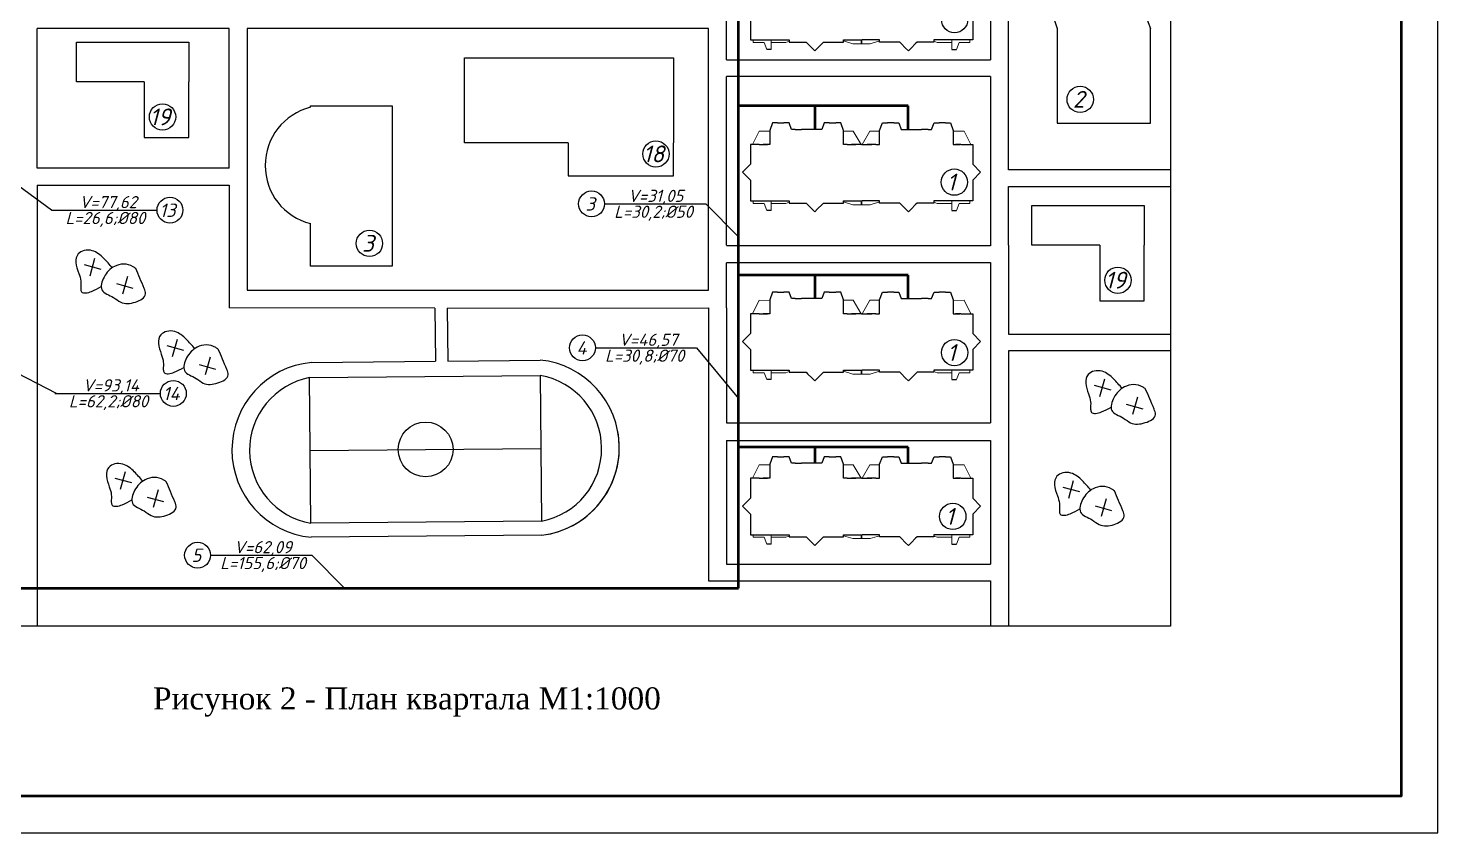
# Model space of a CAD drawing. Header units: millimetres. Extents: x -710977 to 10671, y -929782 to 89628.
# Drawn here: x 584.7 to 776.3, y 4892.2 to 5001.6 of the extents above; entities that cross this region are included whole.
import ezdxf

# ---------------------------------------------------------------- set-up
doc = ezdxf.new("R2010")
doc.units = ezdxf.units.MM
doc.header["$LTSCALE"] = 0.4
for name, color, linetype, lineweight in [('2', 5, 'Continuous', 50), ('5', 7, 'Continuous', 25), ('A-FLOR', 192, 'Continuous', 9), ('A-WALL', 113, 'Continuous', 9), ('газ', 7, 'Continuous', 40)]:
    doc.layers.add(name, color=color, linetype=linetype, lineweight=lineweight)
for name, color, linetype in [('VPORTS', 7, 'Continuous'), ('кварталыИнфо', 7, 'Continuous'), ('оси', 255, 'Continuous'), ('план', 7, 'Continuous')]:
    doc.layers.add(name, color=color, linetype=linetype)
doc.styles.add('1111', font='times.ttf', dxfattribs={"height": 3.5})
doc.styles.add('Курсив', font='isocpeui.ttf')
doc.styles.add('текстовый', font='isocpeui.ttf', dxfattribs={"height": 5})

msp = doc.modelspace()

# ---------------------------------------------------------------- linework, layer by layer
at = {"linetype": 'ByBlock'}
for p, q in [((739.971, 5050.768), (739.971, 4920.307)), ((739.971, 4920.307), (532.967, 4920.307))]:
    msp.add_line(p, q, dxfattribs=at)
at = {"color": 7, "lineweight": 25}
for p, q in [((689.046, 4999.74), (689.923, 4999.74)), ((690.653, 4999.547), (691.274, 4998.926)), ((692.005, 4998.939), (692.625, 4999.56)), ((693.497, 4999.74), (694.375, 4999.74)), ((702.493, 4999.74), (701.616, 4999.74)), ((703.986, 4998.939), (703.366, 4999.56)), ((705.338, 4999.547), (704.717, 4998.926)), ((706.945, 4999.74), (706.067, 4999.74)), ((686.572, 4988.754), (687.45, 4988.754)), ((688.963, 4987.877), (689.841, 4987.877)), ((693.605, 4988.754), (694.483, 4988.754)), ((702.386, 4988.754), (701.508, 4988.754)), ((707.028, 4987.877), (706.15, 4987.877)), ((709.418, 4988.754), (708.541, 4988.754)), ((689.046, 4977.857), (689.923, 4977.857)), ((690.653, 4977.664), (691.274, 4977.043)), ((692.005, 4977.056), (692.625, 4977.677)), ((693.497, 4977.857), (694.375, 4977.857)), ((702.493, 4977.857), (701.616, 4977.857)), ((703.986, 4977.056), (703.366, 4977.677)), ((705.338, 4977.664), (704.717, 4977.043)), ((706.945, 4977.857), (706.067, 4977.857)), ((686.572, 4965.741), (687.45, 4965.741)), ((688.963, 4964.863), (689.841, 4964.863)), ((693.605, 4965.741), (694.483, 4965.741)), ((702.386, 4965.741), (701.508, 4965.741)), ((707.028, 4964.863), (706.15, 4964.863)), ((709.418, 4965.741), (708.541, 4965.741)), ((689.046, 4954.843), (689.923, 4954.843)), ((690.653, 4954.65), (691.274, 4954.029)), ((692.005, 4954.043), (692.625, 4954.663)), ((693.497, 4954.843), (694.375, 4954.843)), ((702.493, 4954.843), (701.616, 4954.843)), ((703.986, 4954.043), (703.366, 4954.663)), ((705.338, 4954.65), (704.717, 4954.029)), ((706.945, 4954.843), (706.067, 4954.843)), ((686.572, 4943.365), (687.45, 4943.365)), ((693.605, 4943.365), (694.483, 4943.365)), ((702.386, 4943.365), (701.508, 4943.365)), ((709.418, 4943.365), (708.541, 4943.365)), ((688.963, 4942.488), (689.841, 4942.488)), ((707.028, 4942.488), (706.15, 4942.488)), ((689.046, 4932.468), (689.923, 4932.468)), ((690.653, 4932.274), (691.274, 4931.654)), ((692.005, 4931.667), (692.625, 4932.288)), ((693.497, 4932.468), (694.375, 4932.468)), ((702.493, 4932.468), (701.616, 4932.468)), ((703.986, 4931.667), (703.366, 4932.288)), ((705.338, 4932.274), (704.717, 4931.654)), ((706.945, 4932.468), (706.067, 4932.468))]:
    msp.add_line(p, q, dxfattribs=at)
msp.add_line((585.949, 4980.309), (585.949, 4920.307))
at = {"color": 0, "lineweight": 50}
msp.add_lwpolyline([(771.315, 5082.229), (771.315, 4897.229), (484.315, 4897.229), (484.315, 5082.229)], close=True, dxfattribs=at)
at = {"color": 0, "ltscale": 0.5}
for centre in [(710.645, 5002.802), (727.714, 4991.955), (602.989, 4989.571), (670.048, 4984.534), (710.604, 4980.703), (631.109, 4972.376), (732.841, 4967.366), (710.645, 4957.526), (710.394, 4935.248)]:
    msp.add_circle(centre, 1.788, dxfattribs=at)
at = {"layer": '2', "color": 0}
for p, q in [((681.267, 4925.512), (681.267, 5011.414)), ((704.322, 4991.069), (681.267, 4991.069)), ((691.669, 4987.877), (691.669, 4991.069)), ((704.322, 4987.877), (704.322, 4991.069)), ((704.322, 4968.055), (681.267, 4968.055)), ((691.669, 4964.863), (691.669, 4968.055)), ((704.322, 4964.863), (704.322, 4968.055)), ((704.322, 4944.663), (681.267, 4944.663)), ((691.669, 4942.488), (691.669, 4944.663)), ((704.322, 4942.488), (704.322, 4944.663)), ((581.932, 4925.512), (681.267, 4925.512))]:
    msp.add_line(p, q, dxfattribs=at)
at = {"layer": '5'}
for p, q in [((623.214, 4956.185), (640.067, 4956.362)), ((641.751, 4956.379), (654.311, 4956.511)), ((622.981, 4954.125), (654.333, 4954.405)), ((654.333, 4954.405), (654.509, 4934.6)), ((623.157, 4934.32), (622.981, 4954.125)), ((623.069, 4944.223), (654.421, 4944.502)), ((654.509, 4934.6), (623.157, 4934.32)), ((654.522, 4932.689), (623.183, 4932.409))]:
    msp.add_line(p, q, dxfattribs=at)
msp.add_circle((638.745, 4944.362), 3.726, dxfattribs=at)
for centre, radius, start, end in [((653.086, 4944.588), 11.986, 276.88353, 84.13333), ((624.368, 4944.295), 11.945, 95.54381, 264.31004), ((652.603, 4944.486), 10.068, 280.91162, 80.11073), ((624.887, 4944.239), 10.068, 100.91162, 260.11073), ((653.086, 4944.588), 11.986, 276.88353, 11.51208)]:
    msp.add_arc(centre, radius, start, end, dxfattribs=at)
at = {"layer": 'A-FLOR', "color": 0}
for p, q in [((683.276, 5000.033), (683.276, 4999.685)), ((683.276, 4999.685), (684.752, 4999.685)), ((684.752, 4999.685), (685.099, 4998.752)), ((685.72, 4998.752), (685.723, 5000.033)), ((685.722, 4999.681), (687.716, 4999.685)), ((687.716, 4999.685), (688.158, 4999.85)), ((695.545, 4999.905), (696.828, 4999.502)), ((696.828, 4999.502), (697.95, 4999.502)), ((699.163, 4999.502), (698.041, 4999.502)), ((700.445, 4999.905), (699.163, 4999.502)), ((708.274, 4999.685), (707.832, 4999.85)), ((710.268, 4999.681), (708.274, 4999.685)), ((710.271, 4998.752), (710.267, 5000.033)), ((711.239, 4999.685), (710.892, 4998.752)), ((712.715, 4999.685), (711.239, 4999.685)), ((712.715, 5000.033), (712.715, 4999.685)), ((684.061, 4987.65), (683.156, 4985.829)), ((685.525, 4987.643), (684.061, 4987.65)), ((696.862, 4987.657), (695.545, 4987.657)), ((697.922, 4985.829), (696.862, 4987.657)), ((698.068, 4985.829), (699.129, 4987.657)), ((699.129, 4987.657), (700.445, 4987.657)), ((710.465, 4987.643), (711.93, 4987.65)), ((711.93, 4987.65), (712.835, 4985.829)), ((683.276, 4978.15), (683.276, 4977.802)), ((683.276, 4977.802), (684.752, 4977.802)), ((684.752, 4977.802), (685.099, 4976.869)), ((685.72, 4976.869), (685.723, 4978.15)), ((685.722, 4977.798), (687.716, 4977.802)), ((687.716, 4977.802), (688.158, 4977.967)), ((695.545, 4978.022), (696.828, 4977.619)), ((696.828, 4977.619), (697.95, 4977.619)), ((699.163, 4977.619), (698.041, 4977.619)), ((700.445, 4978.022), (699.163, 4977.619)), ((708.274, 4977.802), (707.832, 4977.967)), ((710.268, 4977.798), (708.274, 4977.802)), ((710.271, 4976.869), (710.267, 4978.15)), ((711.239, 4977.802), (710.892, 4976.869)), ((712.715, 4977.802), (711.239, 4977.802)), ((712.715, 4978.15), (712.715, 4977.802)), ((684.061, 4964.636), (683.156, 4962.815)), ((685.525, 4964.63), (684.061, 4964.636)), ((696.862, 4964.644), (695.545, 4964.644)), ((697.922, 4962.815), (696.862, 4964.644)), ((698.068, 4962.815), (699.129, 4964.644)), ((699.129, 4964.644), (700.445, 4964.644)), ((710.465, 4964.63), (711.93, 4964.636)), ((711.93, 4964.636), (712.835, 4962.815)), ((683.276, 4955.136), (683.276, 4954.788)), ((683.276, 4954.788), (684.752, 4954.788)), ((684.752, 4954.788), (685.099, 4953.856)), ((685.72, 4953.856), (685.723, 4955.136)), ((685.722, 4954.785), (687.716, 4954.788)), ((687.716, 4954.788), (688.158, 4954.953)), ((695.545, 4955.008), (696.828, 4954.605)), ((696.828, 4954.605), (697.95, 4954.605)), ((699.163, 4954.605), (698.041, 4954.605)), ((700.445, 4955.008), (699.163, 4954.605)), ((708.274, 4954.788), (707.832, 4954.953)), ((710.268, 4954.785), (708.274, 4954.788)), ((710.271, 4953.856), (710.267, 4955.136)), ((711.239, 4954.788), (710.892, 4953.856)), ((712.715, 4954.788), (711.239, 4954.788)), ((712.715, 4955.136), (712.715, 4954.788)), ((684.061, 4942.261), (683.156, 4940.44)), ((685.525, 4942.254), (684.061, 4942.261)), ((696.862, 4942.268), (695.545, 4942.268)), ((697.922, 4940.44), (696.862, 4942.268)), ((698.068, 4940.44), (699.129, 4942.268)), ((699.129, 4942.268), (700.445, 4942.268)), ((710.465, 4942.254), (711.93, 4942.261)), ((711.93, 4942.261), (712.835, 4940.44)), ((683.276, 4932.76), (683.276, 4932.413)), ((683.276, 4932.413), (684.752, 4932.413)), ((684.752, 4932.413), (685.099, 4931.48)), ((685.72, 4931.48), (685.723, 4932.76)), ((685.722, 4932.409), (687.716, 4932.413)), ((687.716, 4932.413), (688.158, 4932.577)), ((695.545, 4932.633), (696.828, 4932.23)), ((696.828, 4932.23), (697.95, 4932.23)), ((699.163, 4932.23), (698.041, 4932.23)), ((700.445, 4932.633), (699.163, 4932.23)), ((708.274, 4932.413), (707.832, 4932.577)), ((710.268, 4932.409), (708.274, 4932.413)), ((710.271, 4931.48), (710.267, 4932.76)), ((711.239, 4932.413), (710.892, 4931.48)), ((712.715, 4932.413), (711.239, 4932.413)), ((712.715, 4932.76), (712.715, 4932.413))]:
    msp.add_line(p, q, dxfattribs=at)
at = {"layer": 'A-WALL', "lineweight": 25}
for p, q in [((682.893, 5002.846), (682.893, 5000.033)), ((713.098, 5002.846), (713.098, 5000.033)), ((682.893, 5000.033), (683.886, 5000.033)), ((684.595, 5000.033), (686.452, 5000.033)), ((687.009, 5000.033), (688.158, 5000.033)), ((688.158, 5000.033), (688.158, 4999.74)), ((688.158, 4999.74), (689.046, 4999.74)), ((689.923, 4999.74), (690.46, 4999.74)), ((690.46, 4999.74), (690.653, 4999.547)), ((692.625, 4999.56), (692.805, 4999.74)), ((692.805, 4999.74), (693.497, 4999.74)), ((694.375, 4999.74), (695.545, 4999.74)), ((695.545, 4999.74), (695.545, 5000.033)), ((695.545, 5000.033), (696.743, 5000.033)), ((696.853, 5000.033), (697.95, 5000.033)), ((699.138, 5000.033), (698.041, 5000.033)), ((700.445, 5000.033), (699.247, 5000.033)), ((700.445, 4999.74), (700.445, 5000.033)), ((701.616, 4999.74), (700.445, 4999.74)), ((703.185, 4999.74), (702.493, 4999.74)), ((703.366, 4999.56), (703.185, 4999.74)), ((705.531, 4999.74), (705.338, 4999.547)), ((706.067, 4999.74), (705.531, 4999.74)), ((707.832, 4999.74), (706.945, 4999.74)), ((708.982, 5000.033), (707.832, 5000.033)), ((707.832, 5000.033), (707.832, 4999.74)), ((710.941, 5000.033), (709.539, 5000.033)), ((713.098, 5000.033), (712.104, 5000.033)), ((685.911, 4988.754), (685.525, 4987.727)), ((685.525, 4987.727), (685.525, 4985.829)), ((686.572, 4988.754), (685.911, 4988.754)), ((688.139, 4988.754), (687.45, 4988.754)), ((688.468, 4987.877), (688.139, 4988.754)), ((688.963, 4987.877), (688.468, 4987.877)), ((691.23, 4987.877), (689.841, 4987.877)), ((692.603, 4987.877), (692.108, 4987.877)), ((692.932, 4988.754), (692.603, 4987.877)), ((693.605, 4988.754), (692.932, 4988.754)), ((695.16, 4988.754), (694.483, 4988.754)), ((695.545, 4987.727), (695.16, 4988.754)), ((695.545, 4985.829), (695.545, 4987.727)), ((700.445, 4987.727), (700.831, 4988.754)), ((700.445, 4985.829), (700.445, 4987.727)), ((700.831, 4988.754), (701.508, 4988.754)), ((702.386, 4988.754), (703.059, 4988.754)), ((703.059, 4988.754), (703.388, 4987.877)), ((703.388, 4987.877), (703.883, 4987.877)), ((704.761, 4987.877), (706.15, 4987.877)), ((707.028, 4987.877), (707.523, 4987.877)), ((707.523, 4987.877), (707.852, 4988.754)), ((707.852, 4988.754), (708.541, 4988.754)), ((709.418, 4988.754), (710.08, 4988.754)), ((710.08, 4988.754), (710.465, 4987.727)), ((710.465, 4987.727), (710.465, 4985.829)), ((682.893, 4985.829), (682.893, 4983.131)), ((684.063, 4985.829), (682.893, 4985.829)), ((685.525, 4985.829), (684.62, 4985.829)), ((696.057, 4985.829), (695.545, 4985.829)), ((697.995, 4985.829), (696.615, 4985.829)), ((697.995, 4985.829), (699.376, 4985.829)), ((699.933, 4985.829), (700.445, 4985.829)), ((710.465, 4985.829), (711.371, 4985.829)), ((711.48, 4985.829), (713.098, 4985.829)), ((713.098, 4985.829), (713.098, 4983.131)), ((682.893, 4983.131), (681.808, 4982.047)), ((713.098, 4983.131), (714.182, 4982.047)), ((681.808, 4982.047), (682.893, 4980.963)), ((714.182, 4982.047), (713.098, 4980.963)), ((682.893, 4980.963), (682.893, 4978.15)), ((713.098, 4980.963), (713.098, 4978.15)), ((682.893, 4978.15), (683.886, 4978.15)), ((684.595, 4978.15), (686.452, 4978.15)), ((687.009, 4978.15), (688.158, 4978.15)), ((688.158, 4978.15), (688.158, 4977.857)), ((688.158, 4977.857), (689.046, 4977.857)), ((689.923, 4977.857), (690.46, 4977.857)), ((690.46, 4977.857), (690.653, 4977.664)), ((692.625, 4977.677), (692.805, 4977.857)), ((692.805, 4977.857), (693.497, 4977.857)), ((694.375, 4977.857), (695.545, 4977.857)), ((695.545, 4977.857), (695.545, 4978.15)), ((695.545, 4978.15), (696.743, 4978.15)), ((696.853, 4978.15), (697.95, 4978.15)), ((699.138, 4978.15), (698.041, 4978.15)), ((700.445, 4978.15), (699.247, 4978.15)), ((700.445, 4977.857), (700.445, 4978.15)), ((701.616, 4977.857), (700.445, 4977.857)), ((703.185, 4977.857), (702.493, 4977.857)), ((703.366, 4977.677), (703.185, 4977.857)), ((705.531, 4977.857), (705.338, 4977.664)), ((706.067, 4977.857), (705.531, 4977.857)), ((707.832, 4977.857), (706.945, 4977.857)), ((708.982, 4978.15), (707.832, 4978.15)), ((707.832, 4978.15), (707.832, 4977.857)), ((710.941, 4978.15), (709.539, 4978.15)), ((713.098, 4978.15), (712.104, 4978.15)), ((685.911, 4965.741), (685.525, 4964.714)), ((685.525, 4964.714), (685.525, 4962.815)), ((686.572, 4965.741), (685.911, 4965.741)), ((688.139, 4965.741), (687.45, 4965.741)), ((688.468, 4964.863), (688.139, 4965.741)), ((688.963, 4964.863), (688.468, 4964.863)), ((691.23, 4964.863), (689.841, 4964.863)), ((692.603, 4964.863), (692.108, 4964.863)), ((692.932, 4965.741), (692.603, 4964.863)), ((693.605, 4965.741), (692.932, 4965.741)), ((695.16, 4965.741), (694.483, 4965.741)), ((695.545, 4964.714), (695.16, 4965.741)), ((695.545, 4962.815), (695.545, 4964.714)), ((700.445, 4964.714), (700.831, 4965.741)), ((700.445, 4962.815), (700.445, 4964.714)), ((700.831, 4965.741), (701.508, 4965.741)), ((702.386, 4965.741), (703.059, 4965.741)), ((703.059, 4965.741), (703.388, 4964.863)), ((703.388, 4964.863), (703.883, 4964.863)), ((704.761, 4964.863), (706.15, 4964.863)), ((707.028, 4964.863), (707.523, 4964.863)), ((707.523, 4964.863), (707.852, 4965.741)), ((707.852, 4965.741), (708.541, 4965.741)), ((709.418, 4965.741), (710.08, 4965.741)), ((710.08, 4965.741), (710.465, 4964.714)), ((710.465, 4964.714), (710.465, 4962.815)), ((682.893, 4962.815), (682.893, 4960.118)), ((684.063, 4962.815), (682.893, 4962.815)), ((685.525, 4962.815), (684.62, 4962.815)), ((696.057, 4962.815), (695.545, 4962.815)), ((697.995, 4962.815), (696.615, 4962.815)), ((697.995, 4962.815), (699.376, 4962.815)), ((699.933, 4962.815), (700.445, 4962.815)), ((710.465, 4962.815), (711.371, 4962.815)), ((711.48, 4962.815), (713.098, 4962.815)), ((713.098, 4962.815), (713.098, 4960.118)), ((682.893, 4960.118), (681.808, 4959.033)), ((681.808, 4959.033), (682.893, 4957.949)), ((713.098, 4960.118), (714.182, 4959.033)), ((714.182, 4959.033), (713.098, 4957.949)), ((682.893, 4957.949), (682.893, 4955.136)), ((713.098, 4957.949), (713.098, 4955.136)), ((682.893, 4955.136), (683.886, 4955.136)), ((684.595, 4955.136), (686.452, 4955.136)), ((687.009, 4955.136), (688.158, 4955.136)), ((688.158, 4955.136), (688.158, 4954.843)), ((688.158, 4954.843), (689.046, 4954.843)), ((689.923, 4954.843), (690.46, 4954.843)), ((690.46, 4954.843), (690.653, 4954.65)), ((692.625, 4954.663), (692.805, 4954.843)), ((692.805, 4954.843), (693.497, 4954.843)), ((694.375, 4954.843), (695.545, 4954.843)), ((695.545, 4954.843), (695.545, 4955.136)), ((695.545, 4955.136), (696.743, 4955.136)), ((696.853, 4955.136), (697.95, 4955.136)), ((699.138, 4955.136), (698.041, 4955.136)), ((700.445, 4955.136), (699.247, 4955.136)), ((700.445, 4954.843), (700.445, 4955.136)), ((701.616, 4954.843), (700.445, 4954.843)), ((703.185, 4954.843), (702.493, 4954.843)), ((703.366, 4954.663), (703.185, 4954.843)), ((705.531, 4954.843), (705.338, 4954.65)), ((706.067, 4954.843), (705.531, 4954.843)), ((707.832, 4954.843), (706.945, 4954.843)), ((708.982, 4955.136), (707.832, 4955.136)), ((707.832, 4955.136), (707.832, 4954.843)), ((710.941, 4955.136), (709.539, 4955.136)), ((713.098, 4955.136), (712.104, 4955.136)), ((685.911, 4943.365), (685.525, 4942.338)), ((686.572, 4943.365), (685.911, 4943.365)), ((688.139, 4943.365), (687.45, 4943.365)), ((688.468, 4942.488), (688.139, 4943.365)), ((692.932, 4943.365), (692.603, 4942.488)), ((693.605, 4943.365), (692.932, 4943.365)), ((695.16, 4943.365), (694.483, 4943.365)), ((695.545, 4942.338), (695.16, 4943.365)), ((700.445, 4942.338), (700.831, 4943.365)), ((700.831, 4943.365), (701.508, 4943.365)), ((702.386, 4943.365), (703.059, 4943.365)), ((703.059, 4943.365), (703.388, 4942.488)), ((707.523, 4942.488), (707.852, 4943.365)), ((707.852, 4943.365), (708.541, 4943.365)), ((709.418, 4943.365), (710.08, 4943.365)), ((710.08, 4943.365), (710.465, 4942.338)), ((685.525, 4942.338), (685.525, 4940.44)), ((688.963, 4942.488), (688.468, 4942.488)), ((691.23, 4942.488), (689.841, 4942.488)), ((692.603, 4942.488), (692.108, 4942.488)), ((695.545, 4940.44), (695.545, 4942.338)), ((700.445, 4940.44), (700.445, 4942.338)), ((703.388, 4942.488), (703.883, 4942.488)), ((704.761, 4942.488), (706.15, 4942.488)), ((707.028, 4942.488), (707.523, 4942.488)), ((710.465, 4942.338), (710.465, 4940.44)), ((682.893, 4940.44), (682.893, 4937.742)), ((684.063, 4940.44), (682.893, 4940.44)), ((685.525, 4940.44), (684.62, 4940.44)), ((696.057, 4940.44), (695.545, 4940.44)), ((697.995, 4940.44), (696.615, 4940.44)), ((697.995, 4940.44), (699.376, 4940.44)), ((699.933, 4940.44), (700.445, 4940.44)), ((710.465, 4940.44), (711.371, 4940.44)), ((711.48, 4940.44), (713.098, 4940.44)), ((713.098, 4940.44), (713.098, 4937.742)), ((682.893, 4937.742), (681.808, 4936.658)), ((713.098, 4937.742), (714.182, 4936.658)), ((681.808, 4936.658), (682.893, 4935.574)), ((682.893, 4935.574), (682.893, 4932.76)), ((714.182, 4936.658), (713.098, 4935.574)), ((713.098, 4935.574), (713.098, 4932.76)), ((682.893, 4932.76), (683.886, 4932.76)), ((684.595, 4932.76), (686.452, 4932.76)), ((687.009, 4932.76), (688.158, 4932.76)), ((688.158, 4932.76), (688.158, 4932.468)), ((688.158, 4932.468), (689.046, 4932.468)), ((689.923, 4932.468), (690.46, 4932.468)), ((690.46, 4932.468), (690.653, 4932.274)), ((692.625, 4932.288), (692.805, 4932.468)), ((692.805, 4932.468), (693.497, 4932.468)), ((694.375, 4932.468), (695.545, 4932.468)), ((695.545, 4932.468), (695.545, 4932.76)), ((695.545, 4932.76), (696.743, 4932.76)), ((696.853, 4932.76), (697.95, 4932.76)), ((699.138, 4932.76), (698.041, 4932.76)), ((700.445, 4932.76), (699.247, 4932.76)), ((700.445, 4932.468), (700.445, 4932.76)), ((701.616, 4932.468), (700.445, 4932.468)), ((703.185, 4932.468), (702.493, 4932.468)), ((703.366, 4932.288), (703.185, 4932.468)), ((705.531, 4932.468), (705.338, 4932.274)), ((706.067, 4932.468), (705.531, 4932.468)), ((707.832, 4932.468), (706.945, 4932.468)), ((708.982, 4932.76), (707.832, 4932.76)), ((707.832, 4932.76), (707.832, 4932.468)), ((710.941, 4932.76), (709.539, 4932.76)), ((713.098, 4932.76), (712.104, 4932.76))]:
    msp.add_line(p, q, dxfattribs=at)
at = {"layer": 'A-WALL'}
for p, q in [((697.95, 5000.033), (697.95, 4999.502)), ((697.95, 4999.502), (698.041, 4999.502)), ((698.041, 5000.033), (698.041, 4999.502)), ((697.95, 4978.15), (697.95, 4977.619)), ((697.95, 4977.619), (698.041, 4977.619)), ((698.041, 4978.15), (698.041, 4977.619)), ((697.95, 4955.136), (697.95, 4954.605)), ((697.95, 4954.605), (698.041, 4954.605)), ((698.041, 4955.136), (698.041, 4954.605)), ((697.95, 4932.76), (697.95, 4932.23)), ((697.95, 4932.23), (698.041, 4932.23)), ((698.041, 4932.76), (698.041, 4932.23))]:
    msp.add_line(p, q, dxfattribs=at)
at = {"layer": 'VPORTS'}
for p, q in [((683.886, 5000.033), (684.595, 5000.033)), ((686.452, 5000.033), (687.608, 5000.033)), ((696.144, 5000.033), (696.853, 5000.033)), ((696.743, 5000.033), (696.853, 5000.033)), ((699.847, 5000.033), (699.138, 5000.033)), ((699.247, 5000.033), (699.138, 5000.033)), ((709.539, 5000.033), (708.382, 5000.033)), ((712.104, 5000.033), (710.941, 5000.033)), ((684.063, 4985.829), (685.219, 4985.829)), ((696.057, 4985.829), (697.214, 4985.829)), ((699.933, 4985.829), (698.777, 4985.829)), ((711.48, 4985.829), (710.772, 4985.829)), ((683.886, 4978.15), (684.595, 4978.15)), ((686.452, 4978.15), (687.608, 4978.15)), ((696.144, 4978.15), (696.853, 4978.15)), ((696.743, 4978.15), (696.853, 4978.15)), ((699.847, 4978.15), (699.138, 4978.15)), ((699.247, 4978.15), (699.138, 4978.15)), ((709.539, 4978.15), (708.382, 4978.15)), ((712.104, 4978.15), (710.941, 4978.15)), ((684.063, 4962.815), (685.219, 4962.815)), ((696.057, 4962.815), (697.214, 4962.815)), ((699.933, 4962.815), (698.777, 4962.815)), ((711.48, 4962.815), (710.772, 4962.815)), ((683.886, 4955.136), (684.595, 4955.136)), ((686.452, 4955.136), (687.608, 4955.136)), ((696.144, 4955.136), (696.853, 4955.136)), ((696.743, 4955.136), (696.853, 4955.136)), ((699.847, 4955.136), (699.138, 4955.136)), ((699.247, 4955.136), (699.138, 4955.136)), ((709.539, 4955.136), (708.382, 4955.136)), ((712.104, 4955.136), (710.941, 4955.136)), ((684.063, 4940.44), (685.219, 4940.44)), ((696.057, 4940.44), (697.214, 4940.44)), ((699.933, 4940.44), (698.777, 4940.44)), ((711.48, 4940.44), (710.772, 4940.44)), ((683.886, 4932.76), (684.595, 4932.76)), ((686.452, 4932.76), (687.608, 4932.76)), ((696.144, 4932.76), (696.853, 4932.76)), ((696.743, 4932.76), (696.853, 4932.76)), ((699.847, 4932.76), (699.138, 4932.76)), ((699.247, 4932.76), (699.138, 4932.76)), ((709.539, 4932.76), (708.382, 4932.76)), ((712.104, 4932.76), (710.941, 4932.76))]:
    msp.add_line(p, q, dxfattribs=at)
at = {"layer": 'газ', "color": 0, "lineweight": 25, "ltscale": 0.08}
for p, q in [((587.886, 4976.895), (581.932, 4981.309)), ((663.058, 4977.744), (676.809, 4977.744)), ((676.809, 4977.744), (681.267, 4973.28)), ((587.886, 4976.895), (602.241, 4976.895)), ((661.817, 4958.174), (675.568, 4958.174)), ((675.568, 4958.174), (681.267, 4951.268)), ((588.577, 4951.976), (581.932, 4955.393)), ((588.345, 4951.976), (602.7, 4951.976)), ((609.51, 4929.975), (623.261, 4929.975)), ((623.261, 4929.975), (627.719, 4925.512))]:
    msp.add_line(p, q, dxfattribs=at)
for centre in [(661.301, 4977.744), (603.998, 4976.895), (660.06, 4958.174), (604.457, 4951.976), (607.753, 4929.975)]:
    msp.add_circle(centre, 1.758, dxfattribs=at)
at = {"layer": 'кварталыИнфо', "ltscale": 0.12}
for p, q in [((717.949, 4982.388), (717.949, 5014.414)), ((679.64, 4997.356), (679.64, 5012.128)), ((715.511, 5012.128), (715.511, 4997.356)), ((612.066, 5001.599), (585.949, 5001.599)), ((585.949, 4982.595), (585.949, 5001.599)), ((612.066, 4982.595), (612.066, 5001.599)), ((614.503, 5001.599), (614.503, 4966.029)), ((677.202, 5001.599), (614.503, 5001.599)), ((677.202, 4966.029), (677.202, 5001.599)), ((685.72, 4998.752), (685.099, 4998.752)), ((691.274, 4998.926), (691.632, 4998.567)), ((691.632, 4998.567), (692.005, 4998.939)), ((703.986, 4998.939), (704.358, 4998.567)), ((704.358, 4998.567), (704.717, 4998.926)), ((710.271, 4998.752), (710.892, 4998.752)), ((644.037, 4997.628), (672.452, 4997.628)), ((644.037, 4986.042), (644.037, 4997.628)), ((672.452, 4997.628), (672.452, 4986.042)), ((679.64, 4997.356), (715.511, 4997.356)), ((679.64, 4972.15), (679.64, 4995.071)), ((715.511, 4995.071), (679.64, 4995.071)), ((715.511, 4995.071), (715.511, 4972.041)), ((692.108, 4987.877), (691.23, 4987.877)), ((703.883, 4987.877), (704.761, 4987.877)), ((658.141, 4986.042), (644.037, 4986.042)), ((658.141, 4986.042), (658.141, 4981.553)), ((672.452, 4981.553), (672.452, 4986.042)), ((612.066, 4982.595), (585.949, 4982.595)), ((658.141, 4981.553), (672.452, 4981.553)), ((739.971, 4982.388), (717.949, 4982.388)), ((585.949, 4980.309), (612.066, 4980.309)), ((612.066, 4980.309), (612.066, 4963.591)), ((717.949, 4980.103), (739.971, 4980.103)), ((717.949, 4972.15), (717.949, 4980.103)), ((685.72, 4976.869), (685.099, 4976.869)), ((691.274, 4977.043), (691.632, 4976.684)), ((691.632, 4976.684), (692.005, 4977.056)), ((703.986, 4977.056), (704.358, 4976.684)), ((704.358, 4976.684), (704.717, 4977.043)), ((710.271, 4976.869), (710.892, 4976.869)), ((715.511, 4972.041), (679.64, 4972.041)), ((717.949, 4972.15), (717.949, 4960.053)), ((679.64, 4969.755), (715.511, 4969.755)), ((679.64, 4963.591), (679.64, 4969.712)), ((715.511, 4969.755), (715.511, 4947.996)), ((614.503, 4966.029), (677.202, 4966.029)), ((692.108, 4964.863), (691.23, 4964.863)), ((703.883, 4964.863), (704.761, 4964.863)), ((639.991, 4963.556), (612.066, 4963.591)), ((641.676, 4963.556), (677.202, 4963.591)), ((677.202, 4963.591), (677.202, 4951.734)), ((679.64, 4963.591), (679.64, 4947.996)), ((717.949, 4960.053), (739.977, 4960.053)), ((739.977, 4960.053), (739.977, 4957.768)), ((717.949, 4957.768), (717.949, 4920.307)), ((739.977, 4957.768), (717.949, 4957.768)), ((685.72, 4953.856), (685.099, 4953.856)), ((691.274, 4954.029), (691.632, 4953.671)), ((691.632, 4953.671), (692.005, 4954.043)), ((703.986, 4954.043), (704.358, 4953.671)), ((704.358, 4953.671), (704.717, 4954.029)), ((710.271, 4953.856), (710.892, 4953.856)), ((677.202, 4951.734), (677.202, 4926.494)), ((679.64, 4947.996), (715.511, 4947.996)), ((679.64, 4945.558), (715.511, 4945.558)), ((679.64, 4945.558), (679.64, 4928.779)), ((715.511, 4945.558), (715.511, 4928.779)), ((692.108, 4942.488), (691.23, 4942.488)), ((703.883, 4942.488), (704.761, 4942.488)), ((685.72, 4931.48), (685.099, 4931.48)), ((691.274, 4931.654), (691.632, 4931.295)), ((691.632, 4931.295), (692.005, 4931.667)), ((703.986, 4931.667), (704.358, 4931.295)), ((704.358, 4931.295), (704.717, 4931.654)), ((710.271, 4931.48), (710.892, 4931.48)), ((679.64, 4928.779), (715.511, 4928.779)), ((677.202, 4926.494), (715.511, 4926.494)), ((715.511, 4926.494), (715.511, 4920.307))]:
    msp.add_line(p, q, dxfattribs=at)
msp.add_lwpolyline([(479.315, 5102.229), (479.315, 4892.229), (776.315, 4892.229), (776.315, 5102.229)], close=True, dxfattribs=at)
for points in [[(724.593, 5001.58), (724.593, 5001.58), (724.593, 4988.708), (737.245, 4988.708), (737.245, 5001.58)], [(600.509, 4994.335), (591.274, 4994.335), (591.274, 4999.743), (606.572, 4999.743), (606.572, 4994.335)], [(600.509, 4994.335), (600.509, 4986.784), (606.572, 4986.784), (606.572, 4994.335)], [(623.096, 4990.881), (623.096, 4991.098), (634.22, 4991.098), (634.22, 4969.29), (623.096, 4969.29), (623.096, 4975.066)], [(730.361, 4972.131), (721.127, 4972.131), (721.127, 4977.538), (736.425, 4977.538), (736.425, 4972.131)], [(730.361, 4972.131), (730.361, 4964.579), (736.425, 4964.579), (736.425, 4972.131)]]:
    msp.add_lwpolyline(points, dxfattribs=at)
for centre, radius, start, end in [((763.603, 5015.085), 41.282, 160.22111, 199.0955), ((776.174, 5015.317), 41.282, 160.56316, 199.43684), ((625.092, 4982.974), 8.156, 104.17086, 255.82914)]:
    msp.add_arc(centre, radius, start, end, dxfattribs=at)
at = {"layer": 'оси'}
for p, q in [((639.991, 4963.556), (640.067, 4956.362)), ((641.676, 4963.556), (641.751, 4956.379))]:
    msp.add_line(p, q, dxfattribs=at)
at = {"layer": 'план', "color": 0}
for p, q in [((593.139, 4967.971), (593.803, 4970.369)), ((594.648, 4968.817), (592.405, 4969.437)), ((597.612, 4965.534), (598.275, 4967.932)), ((599.014, 4966.241), (596.771, 4966.861)), ((605.869, 4957.819), (603.626, 4958.439)), ((604.36, 4956.973), (605.023, 4959.371)), ((608.833, 4954.535), (609.496, 4956.934)), ((610.235, 4955.242), (607.992, 4955.862)), ((731.902, 4952.418), (729.659, 4953.038)), ((730.393, 4951.572), (731.056, 4953.97)), ((734.865, 4949.135), (735.528, 4951.533)), ((736.268, 4949.842), (734.025, 4950.462)), ((597.292, 4938.951), (597.955, 4941.349)), ((598.801, 4939.797), (596.558, 4940.417)), ((727.653, 4938.581), (725.41, 4939.201)), ((726.144, 4937.735), (726.808, 4940.133)), ((603.167, 4937.221), (600.924, 4937.841)), ((601.764, 4936.514), (602.428, 4938.912)), ((730.617, 4935.298), (731.28, 4937.696)), ((732.019, 4936.005), (729.776, 4936.625))]:
    msp.add_line(p, q, dxfattribs=at)
for points in [[(596.142, 4969.058), (594.998, 4970.342), (593.447, 4971.378), (592.351, 4971.405), (591.534, 4970.942), (591.214, 4969.788), (591.601, 4968.298), (591.874, 4967.246), (591.873, 4966.221), (591.983, 4965.799), (592.541, 4965.645), (593.354, 4965.856), (594.658, 4966.51)], [(599.35, 4968.964), (600.502, 4966.24), (600.691, 4965.512), (599.304, 4964.4), (597.305, 4964.381), (596.323, 4965.019), (594.752, 4966.07), (595.038, 4967.795), (596.467, 4969.249), (597.697, 4969.568), (599.006, 4969.206), (599.35, 4968.964)], [(607.363, 4958.059), (606.219, 4959.343), (604.668, 4960.379), (603.572, 4960.406), (602.754, 4959.943), (602.435, 4958.789), (602.822, 4957.3), (603.095, 4956.248), (603.094, 4955.222), (603.204, 4954.801), (603.762, 4954.646), (604.575, 4954.857), (605.879, 4955.512)], [(610.571, 4957.965), (611.723, 4955.241), (611.911, 4954.514), (610.525, 4953.401), (608.526, 4953.382), (607.544, 4954.02), (605.973, 4955.071), (606.259, 4956.796), (607.688, 4958.25), (608.918, 4958.569), (610.227, 4958.207), (610.571, 4957.965)], [(733.396, 4952.658), (732.252, 4953.943), (730.7, 4954.979), (729.605, 4955.006), (728.787, 4954.542), (728.468, 4953.389), (728.854, 4951.899), (729.127, 4950.847), (729.127, 4949.822), (729.236, 4949.4), (729.795, 4949.246), (730.608, 4949.457), (731.911, 4950.111)], [(736.603, 4952.565), (737.755, 4949.841), (737.944, 4949.113), (736.557, 4948.001), (734.558, 4947.981), (733.577, 4948.62), (732.005, 4949.67), (732.292, 4951.396), (733.72, 4952.849), (734.951, 4953.169), (736.259, 4952.807), (736.603, 4952.565)], [(600.295, 4940.037), (599.151, 4941.322), (597.599, 4942.358), (596.504, 4942.385), (595.686, 4941.921), (595.367, 4940.768), (595.754, 4939.278), (596.026, 4938.226), (596.026, 4937.201), (596.136, 4936.779), (596.694, 4936.625), (597.507, 4936.836), (598.81, 4937.49)], [(729.147, 4938.821), (728.003, 4940.106), (726.452, 4941.142), (725.356, 4941.169), (724.539, 4940.705), (724.219, 4939.551), (724.606, 4938.062), (724.879, 4937.01), (724.878, 4935.984), (724.988, 4935.563), (725.546, 4935.409), (726.36, 4935.62), (727.663, 4936.274)], [(603.503, 4939.944), (604.655, 4937.22), (604.843, 4936.492), (603.457, 4935.38), (601.458, 4935.36), (600.476, 4935.999), (598.905, 4937.049), (599.191, 4938.775), (600.619, 4940.228), (601.85, 4940.547), (603.158, 4940.186), (603.503, 4939.944)], [(732.355, 4938.728), (733.507, 4936.004), (733.696, 4935.276), (732.309, 4934.164), (730.31, 4934.144), (729.328, 4934.783), (727.757, 4935.833), (728.043, 4937.559), (729.472, 4939.012), (730.702, 4939.331), (732.011, 4938.97), (732.355, 4938.728)]]:
    msp.add_spline(points, degree=3, dxfattribs=at)

# ---------------------------------------------------------------- texts
at = {"layer": '5', "color": 0, "style": 'текстовый'}
for s, height, p in [('2', 2.286, (726.714, 4990.822)), ('19', 2.2855, (601.225, 4988.438)), ('18', 2.2855, (668.285, 4983.401)), ('1', 2.286, (709.604, 4979.57)), ('3', 2.286, (630.108, 4971.243)), ('19', 2.2855, (731.077, 4966.233)), ('1', 2.286, (709.645, 4956.393)), ('1', 2.286, (709.393, 4934.116))]:
    msp.add_text(s, height=height, dxfattribs=at).set_placement(p)
at = {"layer": 'газ', "color": 0, "lineweight": 25, "ltscale": 0.08, "style": 'Курсив'}
for s, height, p in [('V=31,05', 1.6554, (666.26, 4978.013)), ('V=77,62', 1.6554, (591.691, 4977.164)), ('13', 1.8222, (602.576, 4975.968)), ('3', 1.822, (660.487, 4976.83)), ('L=30,2;%%C50', 1.65538, (664.376, 4975.85)), ('L=26,6;%%C80', 1.65538, (589.807, 4975.001)), ('4', 1.822, (659.246, 4957.26)), ('V=46,57', 1.6554, (665.019, 4958.443)), ('L=30,8;%%C70', 1.65538, (663.134, 4956.28)), ('V=93,14', 1.6554, (592.151, 4952.245)), ('14', 1.8222, (603.035, 4951.049)), ('L=62,2;%%C80', 1.65538, (590.266, 4950.082)), ('V=62,09', 1.6554, (612.712, 4930.244)), ('5', 1.822, (606.939, 4929.061)), ('L=155,6;%%C70', 1.65538, (610.828, 4928.081))]:
    msp.add_text(s, height=height, dxfattribs=at).set_placement(p)
at = {"layer": 'газ', "lineweight": 70, "ltscale": 0.08, "insert": (499.315, 4912.006), "char_height": 3, "attachment_point": 1, "style": '1111'}
msp.add_mtext_dynamic_manual_height_columns('\\pi102.37883;{\\fTimes New Roman|b0|i0|c204|p18;Рисунок }2 - {\\fTimes New Roman|b0|i0|c204|p18;План квартала М}1:1000', width=271.99919, gutter_width=17.5, heights=[5.126], dxfattribs=at)

doc.saveas('drawing.dxf')
